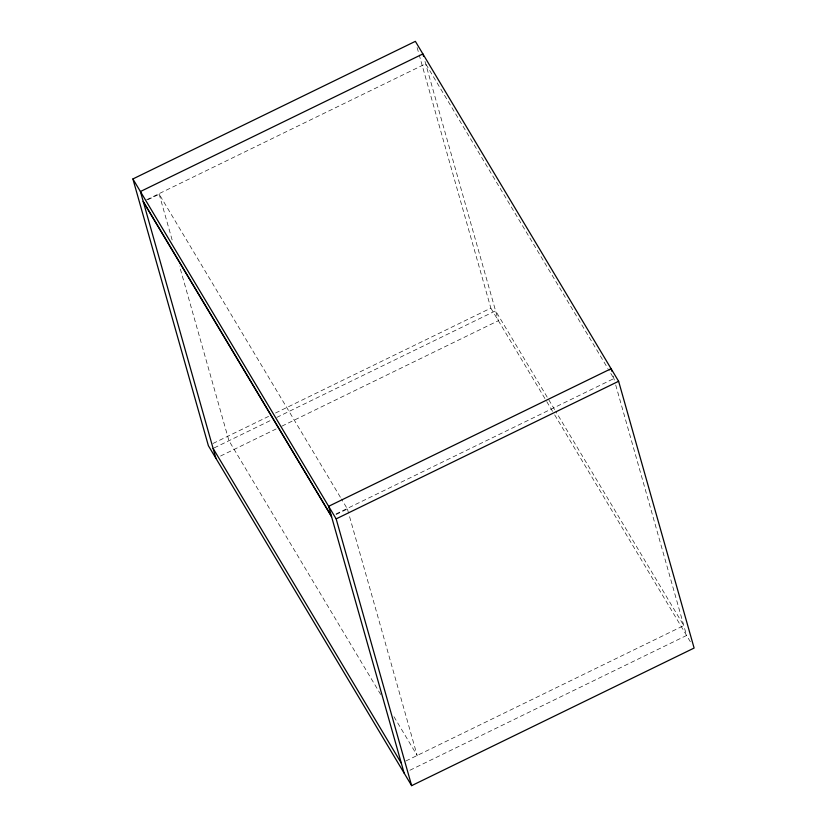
<?xml version="1.0" encoding="UTF-8"?>
<svg xmlns="http://www.w3.org/2000/svg" width="827" height="827" viewBox="0 0 827 827"><rect width="100%" height="100%" fill="white"/><g stroke="black" fill="none" stroke-linecap="round" stroke-linejoin="round"><path stroke-width="0.62" stroke-dasharray="4.13 3.1" d="M146.679 199.71L425.678 63.793L607.928 368.594M147.878 199.731L159.187 194.221L340.786 497.916M213.004 443.468L268.579 416.394M275.525 413.014L490.845 308.12L419.227 54.995M214.234 447.883L272.145 419.671M276.776 417.408L495.58 310.828L555.227 410.574M220.53 456.039L276.094 428.975M281.883 426.153L498.371 320.69L424.623 60.092M336.051 513.918L613.892 378.57L608.589 369.7M336.103 514.508L347.412 508.998L341.448 499.022M405.85 760.995L683.795 625.594L555.889 411.681M409.903 770.257L686.586 635.467L614.968 382.353M490.845 308.12L546.089 400.495M546.75 401.602L554.038 413.8M554.7 414.906L690.349 641.752M380.709 694.525L228.945 440.719L179.521 266.067M393.962 716.699L417.159 755.485L349.159 515.19M613.2 376.099L614.616 381.113M417.118 47.552L418.875 53.755M347.412 508.998L348.808 513.949M159.187 194.221L172.864 242.528"/><path stroke-width="1.24" d="M132.889 178.952L415.361 41.35L618.617 381.278L694.111 648.048L411.639 785.65L208.383 445.722L132.889 178.952L336.155 518.88L411.639 785.65M336.155 518.88L618.617 381.278M143.205 201.406L331.42 516.172M143.36 201.933L331.575 516.71M213.108 448.43L401.322 763.207M611.804 371.178L611.101 368.697L328.629 506.31L404.114 773.069M423.589 56.412L422.886 53.931L140.414 191.533L215.899 458.303"/></g></svg>
